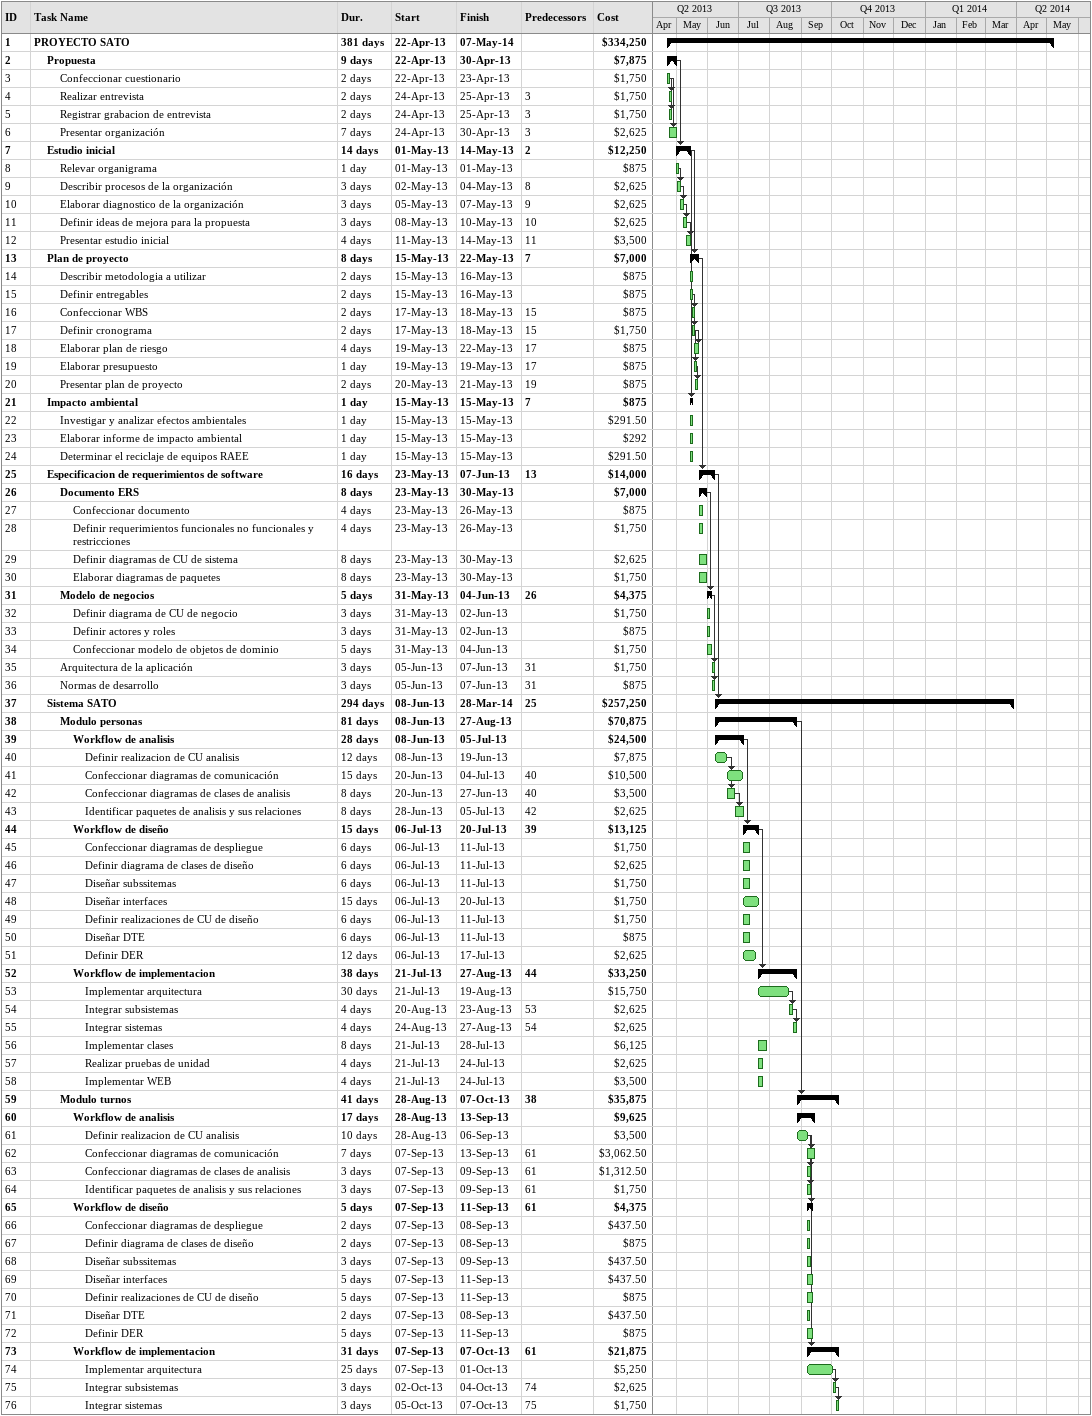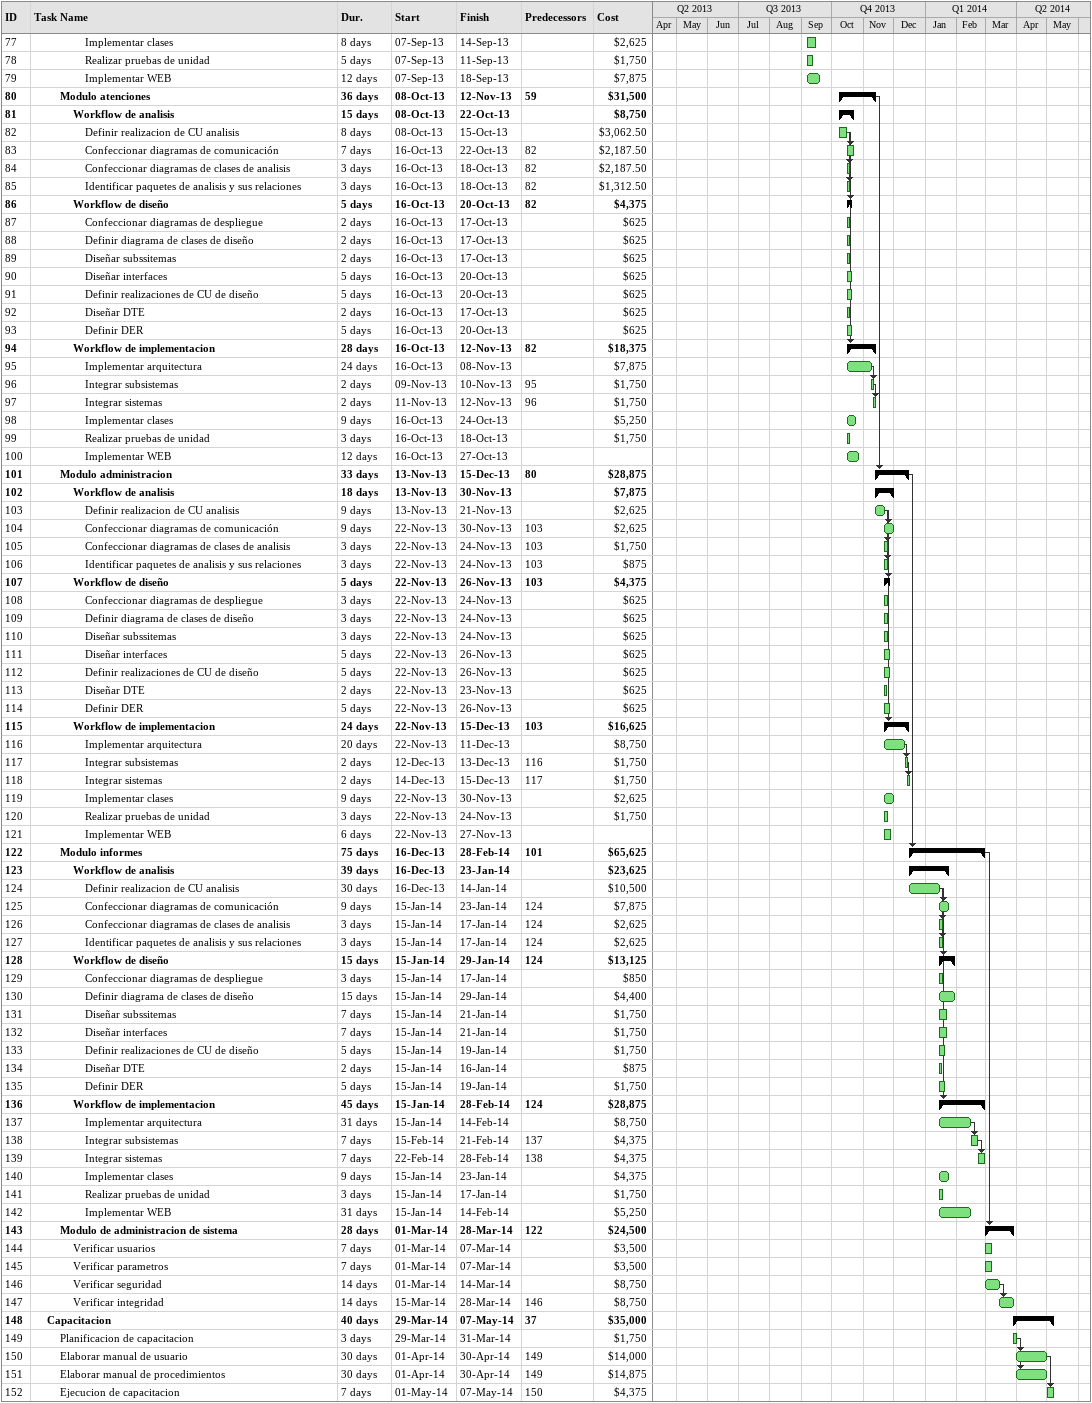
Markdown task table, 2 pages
| ID | Level | Task | Duration | Start | Finish | Predecessors | Cost ($) |
|---|---|---|---|---|---|---|---|
| 1 | 1 | **PROYECTO SATO** | 381d | 2013-04-22 | 2014-05-07 |  | 334250 |
| 2 | 2 | **Propuesta** | 9d | 2013-04-22 | 2013-04-30 |  | 7875 |
| 3 | 3 | Confeccionar cuestionario | 2d | 2013-04-22 | 2013-04-23 |  | 1750 |
| 4 | 3 | Realizar entrevista | 2d | 2013-04-24 | 2013-04-25 | 3 | 1750 |
| 5 | 3 | Registrar grabacion de entrevista | 2d | 2013-04-24 | 2013-04-25 | 3 | 1750 |
| 6 | 3 | Presentar organización | 7d | 2013-04-24 | 2013-04-30 | 3 | 2625 |
| 7 | 2 | **Estudio inicial** | 14d | 2013-05-01 | 2013-05-14 | 2 | 12250 |
| 8 | 3 | Relevar organigrama | 1d | 2013-05-01 | 2013-05-01 |  | 875 |
| 9 | 3 | Describir procesos de la organización | 3d | 2013-05-02 | 2013-05-04 | 8 | 2625 |
| 10 | 3 | Elaborar diagnostico de la organización | 3d | 2013-05-05 | 2013-05-07 | 9 | 2625 |
| 11 | 3 | Definir ideas de mejora para la propuesta | 3d | 2013-05-08 | 2013-05-10 | 10 | 2625 |
| 12 | 3 | Presentar estudio inicial | 4d | 2013-05-11 | 2013-05-14 | 11 | 3500 |
| 13 | 2 | **Plan de proyecto** | 8d | 2013-05-15 | 2013-05-22 | 7 | 7000 |
| 14 | 3 | Describir metodologia a utilizar | 2d | 2013-05-15 | 2013-05-16 |  | 875 |
| 15 | 3 | Definir entregables | 2d | 2013-05-15 | 2013-05-16 |  | 875 |
| 16 | 3 | Confeccionar WBS | 2d | 2013-05-17 | 2013-05-18 | 15 | 875 |
| 17 | 3 | Definir cronograma | 2d | 2013-05-17 | 2013-05-18 | 15 | 1750 |
| 18 | 3 | Elaborar plan de riesgo | 4d | 2013-05-19 | 2013-05-22 | 17 | 875 |
| 19 | 3 | Elaborar presupuesto | 1d | 2013-05-19 | 2013-05-19 | 17 | 875 |
| 20 | 3 | Presentar plan de proyecto | 2d | 2013-05-20 | 2013-05-21 | 19 | 875 |
| 21 | 2 | **Impacto ambiental** | 1d | 2013-05-15 | 2013-05-15 | 7 | 875 |
| 22 | 3 | Investigar y analizar efectos ambientales | 1d | 2013-05-15 | 2013-05-15 |  | 291.50 |
| 23 | 3 | Elaborar informe de impacto ambiental | 1d | 2013-05-15 | 2013-05-15 |  | 292 |
| 24 | 3 | Determinar el reciclaje de equipos RAEE | 1d | 2013-05-15 | 2013-05-15 |  | 291.50 |
| 25 | 2 | **Especificacion de requerimientos de software** | 16d | 2013-05-23 | 2013-06-07 | 13 | 14000 |
| 26 | 3 | **Documento ERS** | 8d | 2013-05-23 | 2013-05-30 |  | 7000 |
| 27 | 4 | Confeccionar documento | 4d | 2013-05-23 | 2013-05-26 |  | 875 |
| 28 | 4 | Definir requerimientos funcionales no funcionales y restricciones | 4d | 2013-05-23 | 2013-05-26 |  | 1750 |
| 29 | 4 | Definir diagramas de CU de sistema | 8d | 2013-05-23 | 2013-05-30 |  | 2625 |
| 30 | 4 | Elaborar diagramas de paquetes | 8d | 2013-05-23 | 2013-05-30 |  | 1750 |
| 31 | 3 | **Modelo de negocios** | 5d | 2013-05-31 | 2013-06-04 | 26 | 4375 |
| 32 | 4 | Definir diagrama de CU de negocio | 3d | 2013-05-31 | 2013-06-02 |  | 1750 |
| 33 | 4 | Definir actores y roles | 3d | 2013-05-31 | 2013-06-02 |  | 875 |
| 34 | 4 | Confeccionar modelo de objetos de dominio | 5d | 2013-05-31 | 2013-06-04 |  | 1750 |
| 35 | 3 | Arquitectura de la aplicación | 3d | 2013-06-05 | 2013-06-07 | 31 | 1750 |
| 36 | 3 | Normas de desarrollo | 3d | 2013-06-05 | 2013-06-07 | 31 | 875 |
| 37 | 2 | **Sistema SATO** | 294d | 2013-06-08 | 2014-03-28 | 25 | 257250 |
| 38 | 3 | **Modulo personas** | 81d | 2013-06-08 | 2013-08-27 |  | 70875 |
| 39 | 4 | **Workflow de analisis** | 28d | 2013-06-08 | 2013-07-05 |  | 24500 |
| 40 | 5 | Definir realizacion de CU analisis | 12d | 2013-06-08 | 2013-06-19 |  | 7875 |
| 41 | 5 | Confeccionar diagramas de comunicación | 15d | 2013-06-20 | 2013-07-04 | 40 | 10500 |
| 42 | 5 | Confeccionar diagramas de clases de analisis | 8d | 2013-06-20 | 2013-06-27 | 40 | 3500 |
| 43 | 5 | Identificar paquetes de analisis y sus relaciones | 8d | 2013-06-28 | 2013-07-05 | 42 | 2625 |
| 44 | 4 | **Workflow de diseño** | 15d | 2013-07-06 | 2013-07-20 | 39 | 13125 |
| 45 | 5 | Confeccionar diagramas de despliegue | 6d | 2013-07-06 | 2013-07-11 |  | 1750 |
| 46 | 5 | Definir diagrama de clases de diseño | 6d | 2013-07-06 | 2013-07-11 |  | 2625 |
| 47 | 5 | Diseñar subssitemas | 6d | 2013-07-06 | 2013-07-11 |  | 1750 |
| 48 | 5 | Diseñar interfaces | 15d | 2013-07-06 | 2013-07-20 |  | 1750 |
| 49 | 5 | Definir realizaciones de CU de diseño | 6d | 2013-07-06 | 2013-07-11 |  | 1750 |
| 50 | 5 | Diseñar DTE | 6d | 2013-07-06 | 2013-07-11 |  | 875 |
| 51 | 5 | Definir DER | 12d | 2013-07-06 | 2013-07-17 |  | 2625 |
| 52 | 4 | **Workflow de implementacion** | 38d | 2013-07-21 | 2013-08-27 | 44 | 33250 |
| 53 | 5 | Implementar arquitectura | 30d | 2013-07-21 | 2013-08-19 |  | 15750 |
| 54 | 5 | Integrar subsistemas | 4d | 2013-08-20 | 2013-08-23 | 53 | 2625 |
| 55 | 5 | Integrar sistemas | 4d | 2013-08-24 | 2013-08-27 | 54 | 2625 |
| 56 | 5 | Implementar clases | 8d | 2013-07-21 | 2013-07-28 |  | 6125 |
| 57 | 5 | Realizar pruebas de unidad | 4d | 2013-07-21 | 2013-07-24 |  | 2625 |
| 58 | 5 | Implementar WEB | 4d | 2013-07-21 | 2013-07-24 |  | 3500 |
| 59 | 3 | **Modulo turnos** | 41d | 2013-08-28 | 2013-10-07 | 38 | 35875 |
| 60 | 4 | **Workflow de analisis** | 17d | 2013-08-28 | 2013-09-13 |  | 9625 |
| 61 | 5 | Definir realizacion de CU analisis | 10d | 2013-08-28 | 2013-09-06 |  | 3500 |
| 62 | 5 | Confeccionar diagramas de comunicación | 7d | 2013-09-07 | 2013-09-13 | 61 | 3062.50 |
| 63 | 5 | Confeccionar diagramas de clases de analisis | 3d | 2013-09-07 | 2013-09-09 | 61 | 1312.50 |
| 64 | 5 | Identificar paquetes de analisis y sus relaciones | 3d | 2013-09-07 | 2013-09-09 | 61 | 1750 |
| 65 | 4 | **Workflow de diseño** | 5d | 2013-09-07 | 2013-09-11 | 61 | 4375 |
| 66 | 5 | Confeccionar diagramas de despliegue | 2d | 2013-09-07 | 2013-09-08 |  | 437.50 |
| 67 | 5 | Definir diagrama de clases de diseño | 2d | 2013-09-07 | 2013-09-08 |  | 875 |
| 68 | 5 | Diseñar subssitemas | 3d | 2013-09-07 | 2013-09-09 |  | 437.50 |
| 69 | 5 | Diseñar interfaces | 5d | 2013-09-07 | 2013-09-11 |  | 437.50 |
| 70 | 5 | Definir realizaciones de CU de diseño | 5d | 2013-09-07 | 2013-09-11 |  | 875 |
| 71 | 5 | Diseñar DTE | 2d | 2013-09-07 | 2013-09-08 |  | 437.50 |
| 72 | 5 | Definir DER | 5d | 2013-09-07 | 2013-09-11 |  | 875 |
| 73 | 4 | **Workflow de implementacion** | 31d | 2013-09-07 | 2013-10-07 | 61 | 21875 |
| 74 | 5 | Implementar arquitectura | 25d | 2013-09-07 | 2013-10-01 |  | 5250 |
| 75 | 5 | Integrar subsistemas | 3d | 2013-10-02 | 2013-10-04 | 74 | 2625 |
| 76 | 5 | Integrar sistemas | 3d | 2013-10-05 | 2013-10-07 | 75 | 1750 |
| 77 | 5 | Implementar clases | 8d | 2013-09-07 | 2013-09-14 |  | 2625 |
| 78 | 5 | Realizar pruebas de unidad | 5d | 2013-09-07 | 2013-09-11 |  | 1750 |
| 79 | 5 | Implementar WEB | 12d | 2013-09-07 | 2013-09-18 |  | 7875 |
| 80 | 3 | **Modulo atenciones** | 36d | 2013-10-08 | 2013-11-12 | 59 | 31500 |
| 81 | 4 | **Workflow de analisis** | 15d | 2013-10-08 | 2013-10-22 |  | 8750 |
| 82 | 5 | Definir realizacion de CU analisis | 8d | 2013-10-08 | 2013-10-15 |  | 3062.50 |
| 83 | 5 | Confeccionar diagramas de comunicación | 7d | 2013-10-16 | 2013-10-22 | 82 | 2187.50 |
| 84 | 5 | Confeccionar diagramas de clases de analisis | 3d | 2013-10-16 | 2013-10-18 | 82 | 2187.50 |
| 85 | 5 | Identificar paquetes de analisis y sus relaciones | 3d | 2013-10-16 | 2013-10-18 | 82 | 1312.50 |
| 86 | 4 | **Workflow de diseño** | 5d | 2013-10-16 | 2013-10-20 | 82 | 4375 |
| 87 | 5 | Confeccionar diagramas de despliegue | 2d | 2013-10-16 | 2013-10-17 |  | 625 |
| 88 | 5 | Definir diagrama de clases de diseño | 2d | 2013-10-16 | 2013-10-17 |  | 625 |
| 89 | 5 | Diseñar subssitemas | 2d | 2013-10-16 | 2013-10-17 |  | 625 |
| 90 | 5 | Diseñar interfaces | 5d | 2013-10-16 | 2013-10-20 |  | 625 |
| 91 | 5 | Definir realizaciones de CU de diseño | 5d | 2013-10-16 | 2013-10-20 |  | 625 |
| 92 | 5 | Diseñar DTE | 2d | 2013-10-16 | 2013-10-17 |  | 625 |
| 93 | 5 | Definir DER | 5d | 2013-10-16 | 2013-10-20 |  | 625 |
| 94 | 4 | **Workflow de implementacion** | 28d | 2013-10-16 | 2013-11-12 | 82 | 18375 |
| 95 | 5 | Implementar arquitectura | 24d | 2013-10-16 | 2013-11-08 |  | 7875 |
| 96 | 5 | Integrar subsistemas | 2d | 2013-11-09 | 2013-11-10 | 95 | 1750 |
| 97 | 5 | Integrar sistemas | 2d | 2013-11-11 | 2013-11-12 | 96 | 1750 |
| 98 | 5 | Implementar clases | 9d | 2013-10-16 | 2013-10-24 |  | 5250 |
| 99 | 5 | Realizar pruebas de unidad | 3d | 2013-10-16 | 2013-10-18 |  | 1750 |
| 100 | 5 | Implementar WEB | 12d | 2013-10-16 | 2013-10-27 |  |  |
| 101 | 3 | **Modulo administracion** | 33d | 2013-11-13 | 2013-12-15 | 80 | 28875 |
| 102 | 4 | **Workflow de analisis** | 18d | 2013-11-13 | 2013-11-30 |  | 7875 |
| 103 | 5 | Definir realizacion de CU analisis | 9d | 2013-11-13 | 2013-11-21 |  | 2625 |
| 104 | 5 | Confeccionar diagramas de comunicación | 9d | 2013-11-22 | 2013-11-30 | 103 | 2625 |
| 105 | 5 | Confeccionar diagramas de clases de analisis | 3d | 2013-11-22 | 2013-11-24 | 103 | 1750 |
| 106 | 5 | Identificar paquetes de analisis y sus relaciones | 3d | 2013-11-22 | 2013-11-24 | 103 | 875 |
| 107 | 4 | **Workflow de diseño** | 5d | 2013-11-22 | 2013-11-26 | 103 | 4375 |
| 108 | 5 | Confeccionar diagramas de despliegue | 3d | 2013-11-22 | 2013-11-24 |  | 625 |
| 109 | 5 | Definir diagrama de clases de diseño | 3d | 2013-11-22 | 2013-11-24 |  | 625 |
| 110 | 5 | Diseñar subssitemas | 3d | 2013-11-22 | 2013-11-24 |  | 625 |
| 111 | 5 | Diseñar interfaces | 5d | 2013-11-22 | 2013-11-26 |  | 625 |
| 112 | 5 | Definir realizaciones de CU de diseño | 5d | 2013-11-22 | 2013-11-26 |  | 625 |
| 113 | 5 | Diseñar DTE | 2d | 2013-11-22 | 2013-11-23 |  | 625 |
| 114 | 5 | Definir DER | 5d | 2013-11-22 | 2013-11-26 |  | 625 |
| 115 | 4 | **Workflow de implementacion** | 24d | 2013-11-22 | 2013-12-15 | 103 | 16625 |
| 116 | 5 | Implementar arquitectura | 20d | 2013-11-22 | 2013-12-11 |  | 8750 |
| 117 | 5 | Integrar subsistemas | 2d | 2013-12-12 | 2013-12-13 | 116 | 1750 |
| 118 | 5 | Integrar sistemas | 2d | 2013-12-14 | 2013-12-15 | 117 | 1750 |
| 119 | 5 | Implementar clases | 9d | 2013-11-22 | 2013-11-30 |  | 2625 |
| 120 | 5 | Realizar pruebas de unidad | 3d | 2013-11-22 | 2013-11-24 |  | 1750 |
| 121 | 5 | Implementar WEB | 6d | 2013-11-22 | 2013-11-27 |  |  |
| 122 | 3 | **Modulo informes** | 75d | 2013-12-16 | 2014-02-28 | 101 | 65625 |
| 123 | 4 | **Workflow de analisis** | 39d | 2013-12-16 | 2014-01-23 |  | 23625 |
| 124 | 5 | Definir realizacion de CU analisis | 30d | 2013-12-16 | 2014-01-14 |  | 10500 |
| 125 | 5 | Confeccionar diagramas de comunicación | 9d | 2014-01-15 | 2014-01-23 | 124 | 7875 |
| 126 | 5 | Confeccionar diagramas de clases de analisis | 3d | 2014-01-15 | 2014-01-17 | 124 | 2625 |
| 127 | 5 | Identificar paquetes de analisis y sus relaciones | 3d | 2014-01-15 | 2014-01-17 | 124 | 2625 |
| 128 | 4 | **Workflow de diseño** | 15d | 2014-01-15 | 2014-01-29 | 124 | 13125 |
| 129 | 5 | Confeccionar diagramas de despliegue | 3d | 2014-01-15 | 2014-01-17 |  | 850 |
| 130 | 5 | Definir diagrama de clases de diseño | 15d | 2014-01-15 | 2014-01-29 |  | 4400 |
| 131 | 5 | Diseñar subssitemas | 7d | 2014-01-15 | 2014-01-21 |  | 1750 |
| 132 | 5 | Diseñar interfaces | 7d | 2014-01-15 | 2014-01-21 |  | 1750 |
| 133 | 5 | Definir realizaciones de CU de diseño | 5d | 2014-01-15 | 2014-01-19 |  | 1750 |
| 134 | 5 | Diseñar DTE | 2d | 2014-01-15 | 2014-01-16 |  | 875 |
| 135 | 5 | Definir DER | 5d | 2014-01-15 | 2014-01-19 |  | 1750 |
| 136 | 4 | **Workflow de implementacion** | 45d | 2014-01-15 | 2014-02-28 | 124 | 28875 |
| 137 | 5 | Implementar arquitectura | 31d | 2014-01-15 | 2014-02-14 |  | 8750 |
| 138 | 5 | Integrar subsistemas | 7d | 2014-02-15 | 2014-02-21 | 137 | 4375 |
| 139 | 5 | Integrar sistemas | 7d | 2014-02-22 | 2014-02-28 | 138 | 4375 |
| 140 | 5 | Implementar clases | 9d | 2014-01-15 | 2014-01-23 |  | 4375 |
| 141 | 5 | Realizar pruebas de unidad | 3d | 2014-01-15 | 2014-01-17 |  | 1750 |
| 142 | 5 | Implementar WEB | 31d | 2014-01-15 | 2014-02-14 |  | 5250 |
| 143 | 3 | **Modulo de administracion de sistema** | 28d | 2014-03-01 | 2014-03-28 | 122 | 24500 |
| 144 | 4 | Verificar usuarios | 7d | 2014-03-01 | 2014-03-07 |  | 3500 |
| 145 | 4 | Verificar parametros | 7d | 2014-03-01 | 2014-03-07 |  | 3500 |
| 146 | 4 | Verificar seguridad | 14d | 2014-03-01 | 2014-03-14 |  | 8750 |
| 147 | 4 | Verificar integridad | 14d | 2014-03-15 | 2014-03-28 | 146 | 8750 |
| 148 | 2 | **Capacitacion** | 40d | 2014-03-29 | 2014-05-07 | 37 | 35000 |
| 149 | 3 | Planificacion de capacitacion | 3d | 2014-03-29 | 2014-03-31 |  | 1750 |
| 150 | 3 | Elaborar manual de usuario | 30d | 2014-04-01 | 2014-04-30 | 149 | 14000 |
| 151 | 3 | Elaborar manual de procedimientos | 30d | 2014-04-01 | 2014-04-30 | 149 | 14875 |
| 152 | 3 | Ejecucion de capacitacion | 7d | 2014-05-01 | 2014-05-07 | 150 | 4375 |
